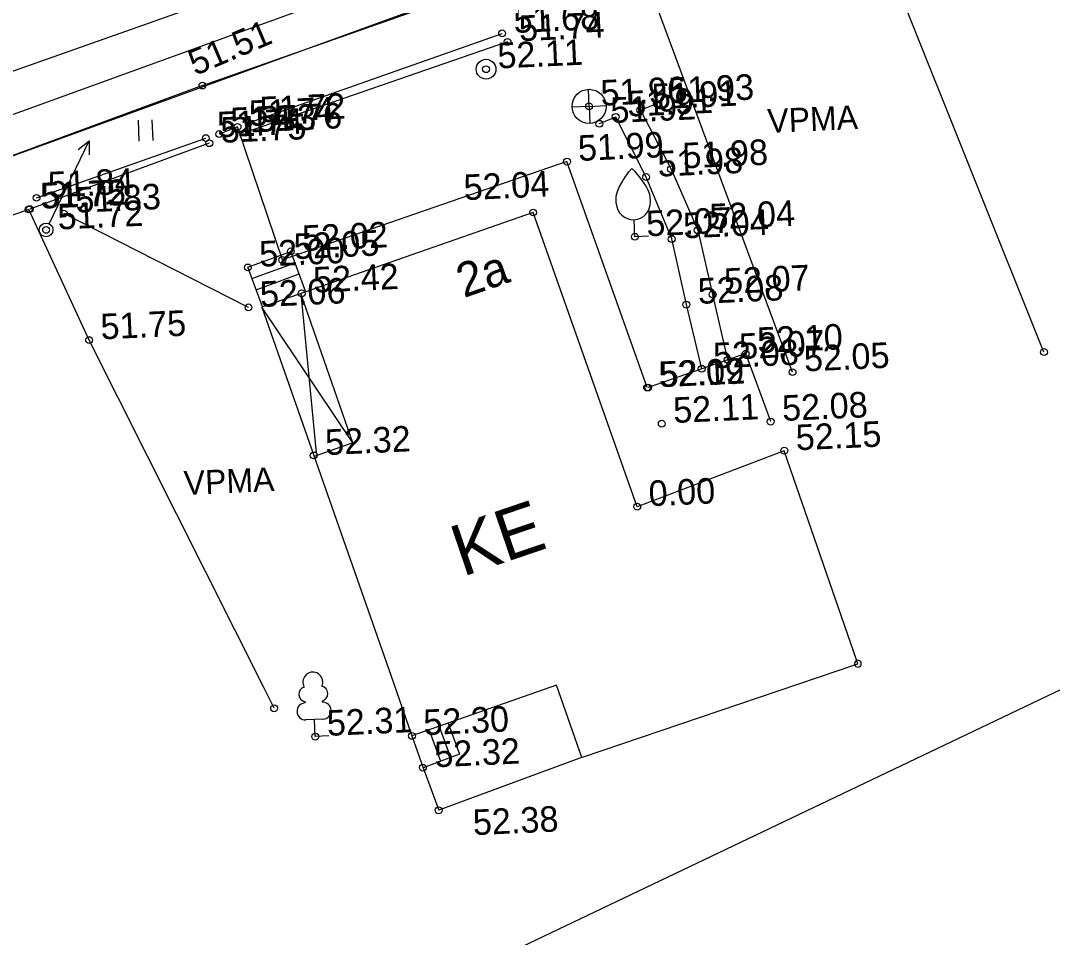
# Model space of a CAD drawing. Extents: x 641368 to 642075, y 6454981 to 6455876.
# Drawn here: x 641729.8 to 641760.03, y 6455219.36 to 6455246.22 of the extents above; entities that cross this region are included whole.
import ezdxf

# ---------------------------------------------------------------- set-up
doc = ezdxf.new("R2010")
doc.units = 0
for name, color, linetype in [('KIHT_1', 7, 'Continuous'), ('KIHT_10', 7, 'Continuous'), ('KIHT_12', 7, 'Continuous'), ('KIHT_14', 7, 'Continuous'), ('KIHT_15', 7, 'Continuous'), ('KIHT_2', 7, 'Continuous'), ('KIHT_22', 7, 'Continuous'), ('KIHT_27', 7, 'Continuous'), ('KIHT_28', 7, 'Continuous'), ('KIHT_30', 7, 'Continuous'), ('KIHT_32', 7, 'Continuous'), ('KIHT_4', 7, 'Continuous'), ('KIHT_41', 7, 'Continuous'), ('KIHT_5', 7, 'Continuous'), ('KIHT_54', 7, 'Continuous'), ('KIHT_57', 7, 'Continuous'), ('KIHT_59', 7, 'Continuous')]:
    doc.layers.add(name, color=color, linetype=linetype)

# ---------------------------------------------------------------- blocks, each defined once
blk = doc.blocks.new('PUNKT')
at = {"layer": 'KIHT_54'}
blk.add_circle((0, 0), 0.1, dxfattribs=at)
blk = doc.blocks.new('VKRAAN')
at = {"layer": 'KIHT_5'}
blk.add_circle((0, 0), 0.289, dxfattribs=at)
blk = doc.blocks.new('VKANKA')
at = {"layer": 'KIHT_4'}
for q in [(0, 0.5), (-0.5, 0), (0.5, 0), (0, -0.5)]:
    blk.add_line((0, 0), q, dxfattribs=at)
blk.add_circle((0, 0), 0.5, dxfattribs=at)
blk = doc.blocks.new('VVILPU')
at = {"layer": 'KIHT_10'}
for p, q in [((0, 0), (0, 0.5)), ((0.4, 0), (0, 0))]:
    blk.add_line(p, q, dxfattribs=at)
for points in [[(-0.5, 1), (-0.5, 1.15), (-0.49, 1.216), (-0.453, 1.344), (-0.396, 1.467), (-0.25, 1.7), (-0.09, 1.905), (0, 2)], [(0.5, 1), (0.5, 1.15), (0.49, 1.216), (0.453, 1.344), (0.396, 1.467), (0.25, 1.7), (0.09, 1.905), (0, 2)]]:
    blk.add_lwpolyline(points, dxfattribs=at)
blk.add_arc((0, 1), 0.5, 180, 0, dxfattribs=at)
blk = doc.blocks.new('VELTUG')
at = {"layer": 'KIHT_12'}
blk.add_circle((0, 0), 0.2, dxfattribs=at)
blk = doc.blocks.new('VHEIN_')
at = {"layer": 'KIHT_41'}
for p, q in [((0, 0.62), (0, 0)), ((0.406, 0.609), (0.406, 0))]:
    blk.add_line(p, q, dxfattribs=at)
blk = doc.blocks.new('WMNOOL')
at = {"layer": 'KIHT_12'}
blk.add_line((0.2, 0), (2.9, 0), dxfattribs=at)
blk.add_lwpolyline([(2.536, 0.176), (2.9, 0), (2.531, -0.176)], dxfattribs=at)

msp = doc.modelspace()

# ---------------------------------------------------------------- linework, layer by layer
at = {"layer": 'KIHT_1'}
for p, q in [((641744.819, 6455240.599), (641736.867, 6455237.825)), ((641744.819, 6455240.599), (641744.819, 6455240.599)), ((641747.869, 6455231.975), (641744.819, 6455240.599)), ((641738.038, 6455238.234), (641738.038, 6455238.234)), ((641736.867, 6455237.825), (641740.714, 6455226.848)), ((641738.39, 6455233.478), (641738.39, 6455233.478)), ((641752.18, 6455233.615), (641747.869, 6455231.975)), ((641752.18, 6455233.615), (641752.18, 6455233.615)), ((641754.307, 6455227.457), (641752.18, 6455233.615)), ((641747.869, 6455231.975), (641747.869, 6455231.975)), ((641746.265, 6455224.634), (641754.335, 6455227.376)), ((641754.335, 6455227.376), (641754.307, 6455227.457)), ((641754.335, 6455227.376), (641754.335, 6455227.376)), ((641740.714, 6455226.848), (641741.27, 6455225.262)), ((641745.507, 6455226.746), (641741.27, 6455225.262)), ((641746.249, 6455224.628), (641745.507, 6455226.746)), ((641741.27, 6455225.262), (641741.27, 6455225.262)), ((641742.663, 6455224.721), (641741.594, 6455224.327))]:
    msp.add_line(p, q, dxfattribs=at)
at = {"layer": 'KIHT_10'}
for p, q in [((641752.42, 6455235.921), (641748.366, 6455246.865)), ((641736.476, 6455243.229), (641743.911, 6455245.849)), ((641743.911, 6455245.849), (641743.911, 6455245.849)), ((641736.476, 6455243.229), (641736.476, 6455243.229)), ((641730.271, 6455241.027), (641735.228, 6455242.779)), ((641735.228, 6455242.779), (641735.228, 6455242.779)), ((641730.271, 6455241.027), (641730.271, 6455241.027)), ((641747.803, 6455239.886), (641747.803, 6455239.886)), ((641752.42, 6455235.921), (641752.42, 6455235.921)), ((641738.14, 6455226.26), (641738.142, 6455226.228)), ((641738.64, 6455226.282), (641738.641, 6455226.25)), ((641738.663, 6455225.751), (641738.164, 6455225.728)), ((641738.436, 6455225.24), (641738.414, 6455225.739)), ((641738.836, 6455225.258), (641738.436, 6455225.24)), ((641738.436, 6455225.24), (641738.436, 6455225.24))]:
    msp.add_line(p, q, dxfattribs=at)
for centre, radius, start, end in [((641738.364, 6455226.838), 0.292, 343.677, 201.5458), ((641738.364, 6455226.838), 0.291, 201.5458, 209.916), ((641738.364, 6455226.838), 0.292, 335.2797, 343.677), ((641738.18, 6455226.48), 0.224, 107.7056, 259.6952), ((641738.58, 6455226.498), 0.224, 285.5241, 77.3321), ((641738.153, 6455225.978), 0.25, 92.5194, 272.5194), ((641738.652, 6455226), 0.25, 272.5295, 92.5194)]:
    msp.add_arc(centre, radius, start, end, dxfattribs=at)
at = {"layer": 'KIHT_12'}
msp.add_line((641730.547, 6455240.086), (641730.547, 6455240.086), dxfattribs=at)
at = {"layer": 'KIHT_14'}
msp.add_line((641725.194, 6455243.201), (641741.934, 6455249.117), dxfattribs=at)
at = {"layer": 'KIHT_15'}
msp.add_lwpolyline([(641781.772, 6455262.454), (641742.763, 6455248.26), (641725.028, 6455241.824), (641697.933, 6455232.133), (641674.831, 6455223.898)], dxfattribs=at)
at = {"layer": 'KIHT_2'}
for p, q in [((641736.162, 6455243.112), (641736.162, 6455243.112)), ((641735.623, 6455242.9), (641735.623, 6455242.9)), ((641745.805, 6455242.094), (641745.805, 6455242.094)), ((641736.46, 6455238.994), (641737.723, 6455239.457)), ((641737.723, 6455239.457), (641737.723, 6455239.457)), ((641736.58, 6455238.665), (641737.844, 6455239.128)), ((641737.472, 6455239.212), (641737.472, 6455239.212)), ((641736.46, 6455238.994), (641736.46, 6455238.994)), ((641736.701, 6455238.337), (641737.964, 6455238.8)), ((641739.537, 6455233.85), (641738.011, 6455238.224)), ((641738.011, 6455238.224), (641738.458, 6455233.552)), ((641739.537, 6455233.85), (641736.867, 6455237.825)), ((641751.05, 6455236.465), (641751.05, 6455236.465)), ((641748.163, 6455235.468), (641748.163, 6455235.468)), ((641748.19, 6455235.47), (641748.19, 6455235.47)), ((641748.587, 6455234.412), (641748.587, 6455234.412)), ((641751.78, 6455234.471), (641751.78, 6455234.471)), ((641739.537, 6455233.85), (641738.4, 6455233.451)), ((641742.065, 6455225.536), (641742.4, 6455224.624)), ((641742.328, 6455225.633), (641742.663, 6455224.721)), ((641741.27, 6455225.262), (641741.594, 6455224.327)), ((641741.772, 6455225.428), (641742.108, 6455224.517)), ((641746.265, 6455224.634), (641742.052, 6455223.083)), ((641741.594, 6455224.327), (641741.594, 6455224.327)), ((641741.594, 6455224.327), (641742.052, 6455223.083)), ((641742.052, 6455223.083), (641742.052, 6455223.083))]:
    msp.add_line(p, q, dxfattribs=at)
for points in [[(641748.163, 6455235.468), (641745.805, 6455242.094), (641737.472, 6455239.212), (641736.162, 6455243.112), (641735.623, 6455242.9)], [(641751.78, 6455234.471), (641751.05, 6455236.465), (641748.19, 6455235.47)]]:
    msp.add_lwpolyline(points, dxfattribs=at)
at = {"layer": 'KIHT_22'}
msp.add_lwpolyline([(641804.365, 6455229.699), (641788.838, 6455262.945), (641759.962, 6455253.317), (641714.084, 6455236.621), (641679.376, 6455224.156), (641679.203, 6455224.094)], dxfattribs=at)
at = {"layer": 'KIHT_27'}
for p, q in [((641738.149, 6455238.295), (641737.723, 6455239.457)), ((641736.886, 6455237.832), (641736.46, 6455238.994))]:
    msp.add_line(p, q, dxfattribs=at)
at = {"layer": 'KIHT_28'}
for p, q in [((641759.788, 6455236.511), (641754.691, 6455249.246)), ((641744.069, 6455245.599), (641736.384, 6455242.94)), ((641744.069, 6455245.599), (641744.069, 6455245.599)), ((641736.384, 6455242.94), (641736.384, 6455242.94)), ((641735.332, 6455242.628), (641730.071, 6455240.701)), ((641735.332, 6455242.628), (641735.332, 6455242.628)), ((641730.042, 6455240.69), (641710.658, 6455233.825)), ((641730.042, 6455240.69), (641730.042, 6455240.69)), ((641730.071, 6455240.701), (641730.071, 6455240.701)), ((641731.809, 6455236.862), (641731.809, 6455236.862)), ((641759.788, 6455236.511), (641759.788, 6455236.511)), ((641762.85, 6455227.84), (641742.03, 6455217.912)), ((641737.234, 6455226.072), (641736.929, 6455226.679)), ((641737.234, 6455226.072), (641737.234, 6455226.072))]:
    msp.add_line(p, q, dxfattribs=at)
msp.add_lwpolyline([(641736.929, 6455226.679), (641731.809, 6455236.862), (641730.042, 6455240.69)], dxfattribs=at)
at = {"layer": 'KIHT_30'}
for p, q in [((641735.13, 6455244.322), (641754.369, 6455251.087)), ((641735.13, 6455244.322), (641719.932, 6455238.721)), ((641735.13, 6455244.322), (641735.13, 6455244.322)), ((641748.449, 6455243.785), (641748.449, 6455243.785)), ((641747.24, 6455243.398), (641747.24, 6455243.398)), ((641747.965, 6455243.602), (641747.965, 6455243.602)), ((641746.755, 6455243.202), (641746.755, 6455243.202)), ((641748.864, 6455241.872), (641748.864, 6455241.872)), ((641748.131, 6455241.639), (641748.131, 6455241.639)), ((641749.645, 6455240.079), (641749.645, 6455240.079)), ((641748.882, 6455239.825), (641748.882, 6455239.825)), ((641750.08, 6455238.195), (641750.08, 6455238.195)), ((641749.314, 6455237.903), (641749.314, 6455237.903)), ((641750.517, 6455236.28), (641750.517, 6455236.28)), ((641749.763, 6455236.015), (641749.763, 6455236.015))]:
    msp.add_line(p, q, dxfattribs=at)
msp.add_lwpolyline([(641748.449, 6455243.785), (641747.965, 6455243.602), (641748.864, 6455241.872), (641749.645, 6455240.079), (641750.08, 6455238.195), (641750.517, 6455236.28), (641749.763, 6455236.015), (641749.314, 6455237.903), (641748.882, 6455239.825), (641748.131, 6455241.639), (641747.24, 6455243.398), (641746.755, 6455243.202)], dxfattribs=at)
at = {"layer": 'KIHT_32'}
for p, q in [((641731.072, 6455240.574), (641731.072, 6455240.574)), ((641736.479, 6455237.819), (641731.072, 6455240.574)), ((641736.479, 6455237.819), (641736.479, 6455237.819))]:
    msp.add_line(p, q, dxfattribs=at)
at = {"layer": 'KIHT_4'}
msp.add_line((641746.456, 6455243.712), (641746.456, 6455243.712), dxfattribs=at)
at = {"layer": 'KIHT_5'}
msp.add_line((641743.44, 6455244.801), (641743.44, 6455244.801), dxfattribs=at)
at = {"layer": 'KIHT_54'}
for start, end in [(127.3255, 58.0552), (58.0552, 127.3255)]:
    msp.add_arc((641754.335, 6455227.376), 0.1, start, end, dxfattribs=at)

# ---------------------------------------------------------------- block references
at = {"layer": 'KIHT_10', "rotation": 2.56399}
msp.add_blockref('VVILPU', (641747.8, 6455239.89), dxfattribs=at)
at = {"layer": 'KIHT_12', "xscale": 0.999998118727597, "yscale": 0.9999981187275973, "rotation": 64.24014035210206}
msp.add_blockref('WMNOOL', (641730.55, 6455240.09), dxfattribs=at)
at = {"layer": 'KIHT_12', "rotation": 2.56399}
msp.add_blockref('VELTUG', (641730.55, 6455240.09), dxfattribs=at)
at = {"layer": 'KIHT_4', "rotation": 2.56399}
msp.add_blockref('VKANKA', (641746.46, 6455243.71), dxfattribs=at)
at = {"layer": 'KIHT_41', "rotation": 2.56399}
msp.add_blockref('VHEIN_', (641733.27, 6455242.69), dxfattribs=at)
at = {"layer": 'KIHT_5', "rotation": 2.56399}
msp.add_blockref('VKRAAN', (641743.44, 6455244.8), dxfattribs=at)
at = {"layer": 'KIHT_54', "rotation": 2.56399}
for p in [(641743.91, 6455245.85), (641744.07, 6455245.6), (641743.44, 6455244.8), (641735.13, 6455244.32), (641746.46, 6455243.71), (641747.96, 6455243.6), (641748.45, 6455243.78), (641747.24, 6455243.4), (641736.16, 6455243.11), (641736.48, 6455243.23), (641746.76, 6455243.2), (641735.23, 6455242.78), (641735.62, 6455242.9), (641736.38, 6455242.94), (641735.33, 6455242.63), (641745.81, 6455242.09), (641748.86, 6455241.87), (641748.13, 6455241.64), (641730.27, 6455241.03), (641730.04, 6455240.69), (641730.07, 6455240.7), (641731.07, 6455240.57), (641744.82, 6455240.6), (641730.55, 6455240.09), (641749.64, 6455240.08), (641747.8, 6455239.89), (641748.88, 6455239.82), (641737.72, 6455239.46), (641737.47, 6455239.21), (641736.46, 6455238.99), (641738.04, 6455238.23), (641750.08, 6455238.2), (641736.48, 6455237.82), (641749.31, 6455237.9), (641731.81, 6455236.86), (641751.05, 6455236.46), (641759.79, 6455236.51), (641749.76, 6455236.02), (641750.52, 6455236.28), (641752.42, 6455235.92), (641748.16, 6455235.47), (641748.19, 6455235.47), (641748.59, 6455234.41), (641751.78, 6455234.47), (641752.18, 6455233.62), (641738.39, 6455233.48), (641747.87, 6455231.98), (641737.23, 6455226.07), (641738.44, 6455225.24), (641741.27, 6455225.26), (641741.59, 6455224.33), (641742.05, 6455223.08)]:
    msp.add_blockref('PUNKT', p, dxfattribs=at)

# ---------------------------------------------------------------- texts
for s, p in [('51.68', (641744.26, 6455245.86)), ('51.74', (641744.42, 6455245.62)), ('52.11', (641743.79, 6455244.82)), ('51.96', (641746.81, 6455243.73)), ('51.93', (641748.8, 6455243.8)), ('51.91', (641747.59, 6455243.41)), ('51.91', (641748.31, 6455243.62)), ('51.74', (641736.51, 6455243.13)), ('51.72', (641736.83, 6455243.24)), ('51.92', (641747.1, 6455243.22)), ('51.74', (641735.58, 6455242.8)), ('51.73', (641735.97, 6455242.92)), ('51.76', (641736.73, 6455242.96)), ('51.75', (641735.68, 6455242.64)), ('51.99', (641746.15, 6455242.11)), ('51.98', (641749.21, 6455241.89)), ('51.98', (641748.48, 6455241.65)), ('51.84', (641730.62, 6455241.04)), ('51.75', (641730.39, 6455240.71)), ('51.72', (641730.42, 6455240.72)), ('51.83', (641731.42, 6455240.59)), ('51.72', (641730.9, 6455240.1)), ('52.04', (641750, 6455240.1)), ('52.07', (641748.15, 6455239.9)), ('52.04', (641749.23, 6455239.84)), ('52.02', (641738.07, 6455239.47)), ('52.05', (641737.82, 6455239.23)), ('52.00', (641736.81, 6455239.01)), ('52.42', (641738.39, 6455238.25)), ('52.07', (641750.43, 6455238.21)), ('52.06', (641736.83, 6455237.83)), ('52.08', (641749.66, 6455237.92)), ('52.10', (641751.4, 6455236.48)), ('52.07', (641750.87, 6455236.3)), ('52.08', (641750.11, 6455236.03)), ('52.05', (641752.77, 6455235.94)), ('52.09', (641748.51, 6455235.48)), ('52.12', (641748.54, 6455235.48)), ('52.11', (641748.94, 6455234.43)), ('52.08', (641752.13, 6455234.49)), ('52.32', (641738.74, 6455233.49)), ('0.00', (641748.22, 6455231.99)), ('52.30', (641741.62, 6455225.28)), ('52.30', (641741.62, 6455225.28)), ('52.31', (641738.79, 6455225.26)), ('52.31', (641738.79, 6455225.26)), ('52.32', (641741.94, 6455224.34)), ('52.32', (641741.94, 6455224.34))]:
    msp.add_text(s, height=0.75, rotation=2.564).set_placement(p)
at = {"layer": 'KIHT_1'}
for s, height, rotation, p in [('2a', 1, 19.2327, (641742.79, 6455238.09)), ('KE', 1.5, 18.7714, (641742.75, 6455229.92))]:
    msp.add_text(s, height=height, rotation=rotation, dxfattribs=at).set_placement(p)
at = {"layer": 'KIHT_57'}
for p in [(641751.7, 6455242.93), (641734.6, 6455232.32)]:
    msp.add_text('VPMA', height=0.7, rotation=2.564, dxfattribs=at).set_placement(p)
at = {"layer": 'KIHT_59'}
for s, rotation, p in [('51.51', 23.0083, (641734.92, 6455244.6)), ('52.04', 2.564, (641742.8, 6455240.96)), ('51.75', 2.564, (641732.16, 6455236.88)), ('52.15', 2.564, (641752.53, 6455233.63)), ('52.38', 2.564, (641743.07, 6455222.35))]:
    msp.add_text(s, height=0.75, rotation=rotation, dxfattribs=at).set_placement(p)

doc.saveas('drawing.dxf')
